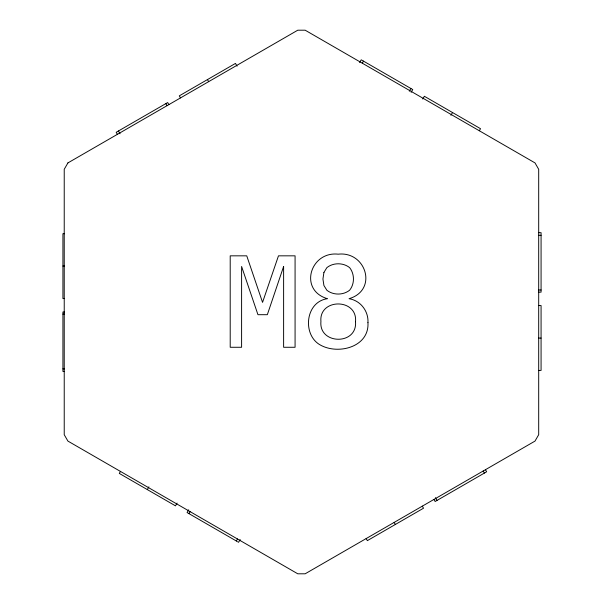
<?xml version="1.0" encoding="UTF-8"?>
<svg xmlns="http://www.w3.org/2000/svg" width="604" height="604" viewBox="0 0 604 604"><rect width="100%" height="100%" fill="white"/><g stroke="black" fill="none" stroke-linecap="round" stroke-linejoin="round"><path stroke-width="0.91" d="M120.498 471.354L119.305 473.415L175.477 505.85L177.063 503.094M359.637 62.574L361.23 59.826L412.736 89.558L411.143 92.314M362.294 63.194L363.487 61.125M147.308 489.587L148.901 486.832M409.286 91.242L410.879 88.486M422.762 99.018L424.348 96.27L480.52 128.697L479.327 130.758M188.682 509.799L187.089 512.554L236.821 541.267M188.946 513.626L190.139 511.565M450.924 115.281L452.517 112.525M236.338 540.988L237.531 538.927M240.188 539.538L238.595 542.286L237.546 541.682M538.692 232.676L541.078 232.676L541.078 292.147L538.692 292.147M64.515 233.703L62.922 233.703L62.922 298.565L64.515 298.565M538.692 235.281L541.078 235.281M62.922 266.039L64.515 266.039M538.692 290.003L541.078 290.003M538.692 305.556L541.078 305.556L541.078 370.418L538.692 370.418M64.515 311.974L62.922 311.974L62.922 371.452L64.515 371.452M62.922 314.118L64.515 314.118M538.692 338.081L541.078 338.081M62.922 368.84L64.515 368.84M485.45 469.708L486.643 471.769L435.137 501.509L433.944 499.44M483.192 471.007L484.385 473.075M237.062 66.168L235.477 63.412L179.297 95.847L180.49 97.908M207.466 79.585L208.659 81.646M435.401 497.681L436.994 500.437M422.324 506.152L423.517 508.213L367.345 540.64L366.152 538.579M168.878 104.62L167.685 102.552L116.179 132.291L117.372 134.352M165.828 103.624L167.021 105.692M394.163 522.415L395.356 524.476M118.437 130.985L120.022 133.741M367.957 322.649C369.414 346.907 338.595 354.978 320.671 345.194C302.045 335.401 305.111 301.758 327.413 298.701C298.399 290.109 310.267 251.068 338.195 254.178C366.167 251.015 378.127 290.162 349.036 298.701C360.543 300.543 368.621 311.12 367.957 322.649M323.918 272.457L322.944 279.04L323.918 285.518L326.862 290.252C333.272 295.333 343.17 295.311 349.588 290.252C354.767 283.933 354.684 274.027 349.648 267.647C343.246 262.521 333.257 262.483 326.862 267.647L323.918 272.457M355.522 321.675C357.477 345.48 318.708 344.793 320.92 321.487C318.784 298.142 357.666 298.029 355.522 321.675M283.616 266.485L267.33 314.692L257.953 314.692L241.6 266.485L241.6 347.277L230.207 347.277L230.207 255.832L246.749 255.832L262.551 302.377L278.474 255.832L295.077 255.832L295.077 347.277L283.616 347.277L283.616 266.485M67.92 162.906L64.228 169.294L64.228 434.706L67.92 441.094L297.772 573.8L305.156 573.8L535.001 441.094L538.692 434.706L538.692 169.294L535.001 162.906L305.156 30.2L297.772 30.2L67.92 162.906"/></g></svg>
